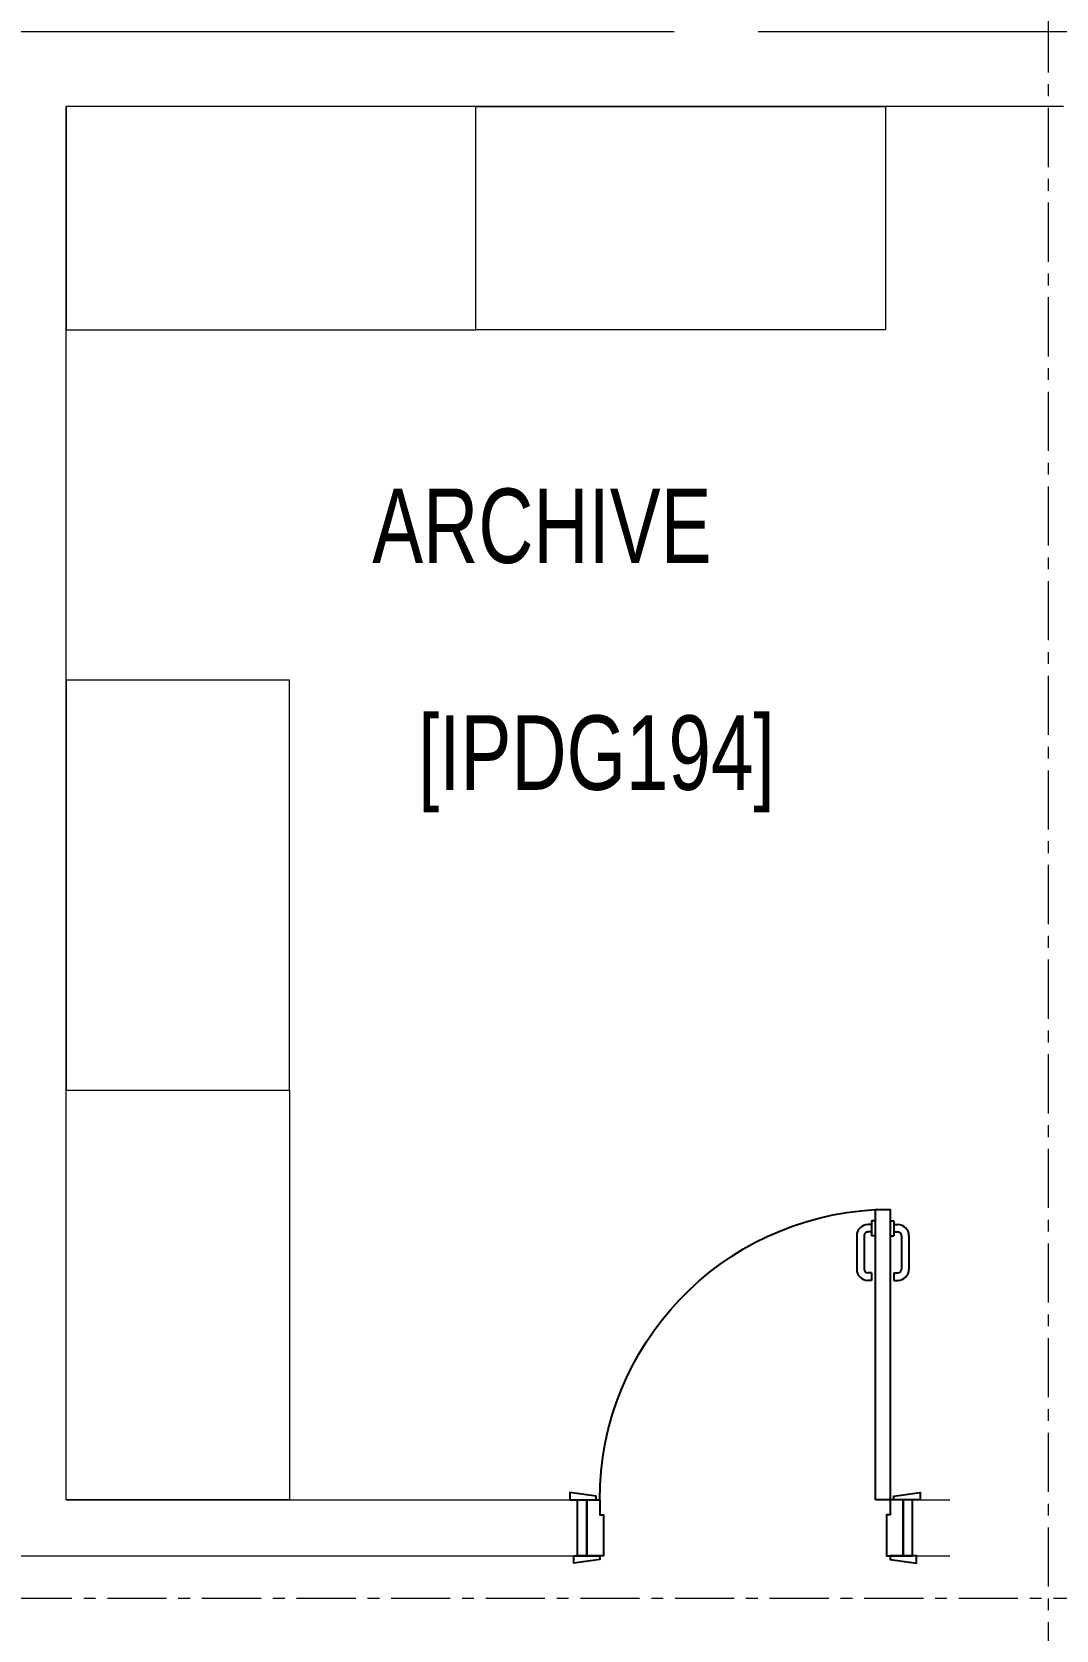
# Model space of a CAD drawing. Header units: millimetres. Extents: x 26027 to 581921, y 7230 to 233891.
# Drawn here: x 536219 to 538969, y 142261 to 146550 of the extents above; entities that cross this region are included whole.
import ezdxf

# ---------------------------------------------------------------- set-up
doc = ezdxf.new("R2010")
doc.units = ezdxf.units.MM
doc.header["$LTSCALE"] = 5
doc.linetypes.add('CENTER', pattern=[50.8, 31.75, -6.35, 6.35, -6.35])
for name, color, linetype, lineweight in [('72_EGR_BASE_TEXT', 7, 'Continuous', 5), ('Medical Equipment and Furniture', 163, 'Continuous', 0), ('Walls', 32, 'Continuous', 5)]:
    doc.layers.add(name, color=color, linetype=linetype, lineweight=lineweight)
for name, color, linetype in [('axes', 9, 'Continuous'), ('GE-ARCHITECTURAL_ELEMENTS', 8, 'Continuous'), ('GE-FURNITURE', 8, 'Continuous')]:
    doc.layers.add(name, color=color, linetype=linetype)
doc.layers.add('Wooden Joinery', color=7, linetype='Continuous', lineweight=5, true_color=0xffdcd1)
doc.styles.add('X3G_ENTITY_2587EA', font='swisscl.ttf', dxfattribs={"height": 200})

# ---------------------------------------------------------------- blocks, each defined once
blk = doc.blocks.new('A$C72370EFE')
at = {"layer": 'GE-ARCHITECTURAL_ELEMENTS'}
for p, q in [((-0.01, -0.04), (-0.02, -0.04)), ((-0.01, -0.03), (-0.01, -0.07)), ((0, -0.03), (-0.01, -0.03)), ((0.04, -0.03), (0.05, -0.03)), ((0.05, -0.03), (0.05, -0.07)), ((0.05, -0.04), (0.06, -0.04)), ((-0.05, -0.07), (-0.05, -0.16)), ((-0.03, -0.07), (-0.03, -0.16)), ((-0.01, -0.06), (-0.02, -0.06)), ((0, -0.07), (-0.01, -0.07)), ((0.04, -0.07), (0.05, -0.07)), ((0.05, -0.06), (0.06, -0.06)), ((0.07, -0.07), (0.07, -0.16)), ((0.09, -0.07), (0.09, -0.16)), ((-0.01, -0.17), (-0.02, -0.17)), ((-0.01, -0.17), (-0.01, -0.19)), ((0.05, -0.17), (0.06, -0.17)), ((0.05, -0.17), (0.05, -0.19)), ((-0.01, -0.19), (-0.02, -0.19)), ((0.05, -0.19), (0.06, -0.19))]:
    blk.add_line(p, q, dxfattribs=at)
for centre, radius, start, end in [((-0.02, -0.07), 0.03, 90, 180), ((0.06, -0.07), 0.03, 0, 90), ((-0.02, -0.07), 0.01, 90, 180), ((0.06, -0.07), 0.01, 0, 90), ((-0.02, -0.16), 0.03, 180, 270), ((-0.02, -0.16), 0.01, 180, 270), ((0.06, -0.16), 0.01, 270, 0), ((0.06, -0.16), 0.03, 270, 0)]:
    blk.add_arc(centre, radius, start, end, dxfattribs=at)
blk = doc.blocks.new('DR1')
at = {"layer": 'GE-FURNITURE', "elevation": 0}
for points in [[(1743402.9, 41721.9), (1743392.9, 41721.9), (1743382.9, 41791.9), (1743402.9, 41791.9)], [(1743552.9, 41731.9), (1743562.9, 41731.9), (1743572.9, 41801.9), (1743552.9, 41801.9)], [(1743552.9, 41681.9), (1744331.9, 41681.9), (1744331.9, 41721.9), (1743552.9, 41721.9)], [(1743402.9, 40941.9), (1743392.9, 40941.9), (1743382.9, 40871.9), (1743402.9, 40871.9)], [(1743552.9, 40931.9), (1743562.9, 40931.9), (1743572.9, 40861.9), (1743552.9, 40861.9)]]:
    blk.add_lwpolyline(points, close=True, dxfattribs=at)
for points in [[(1743552.9, 41756.9), (1743402.9, 41756.9), (1743402.9, 41781.9), (1743552.9, 41781.9), (1743552.9, 41756.9)], [(1743552.9, 41756.9), (1743552.9, 41721.9), (1743512.9, 41721.9), (1743512.9, 41711.9), (1743402.9, 41711.9), (1743402.9, 41756.9), (1743552.9, 41756.9)], [(1743552.9, 40906.9), (1743552.9, 40941.9), (1743512.9, 40941.9), (1743512.9, 40951.9), (1743402.9, 40951.9), (1743402.9, 40906.9), (1743552.9, 40906.9)], [(1743552.9, 40906.9), (1743402.9, 40906.9), (1743402.9, 40881.9), (1743552.9, 40881.9), (1743552.9, 40906.9)]]:
    blk.add_lwpolyline(points, dxfattribs=at)
at = {"layer": 'GE-FURNITURE'}
blk.add_arc((1743552.9, 41721.9, 0), 780, 270, 357.0603, dxfattribs=at)
at = {"layer": 'GE-FURNITURE', "xscale": -999.9999999998856, "yscale": 999.9999999998856, "zscale": 999.9999999998854, "rotation": 270}
blk.add_blockref('A$C72370EFE', (1744331.9, 41681.9, 0), dxfattribs=at)

msp = doc.modelspace()

# ---------------------------------------------------------------- linework, layer by layer
at = {"layer": 'axes', "linetype": 'CENTER', "lineweight": 0}
for p, q in [((538948.8, 120279.6, 0), (538948.8, 205820.3, 0)), ((581030.5, 142345.3, 2.4), (449113.3, 142345.3, 2.4))]:
    msp.add_line(p, q, dxfattribs=at)
at = {"layer": 'Medical Equipment and Furniture', "elevation": 0}
for points in [[(537411.1, 145750.3), (537411.1, 146350.3), (536311.1, 146350.3), (536311.1, 145750.3)], [(537411.1, 145750.3), (537411.1, 146350.3), (538511.1, 146350.3), (538511.1, 145750.3)], [(536311.1, 143710.3), (536911.1, 143710.3), (536911.1, 144810.3), (536311.1, 144810.3)], [(536311.1, 143710.3), (536911.1, 143710.3), (536911.1, 142610.3), (536311.1, 142610.3)]]:
    msp.add_lwpolyline(points, close=True, dxfattribs=at)
at = {"layer": 'Walls'}
for p, q in [((537943.8, 146550.3, 2200), (536161.1, 146550.3, 0)), ((539213.8, 146550.3), (538168.8, 146550.3, 0)), ((538988.8, 146350.3), (536311.1, 146350.3, 0)), ((536311.1, 142610.3, 0), (536311.1, 146350.3, 0)), ((536311.1, 142610.3, 0), (537683.8, 142610.3, 0)), ((537683.8, 142610.3, 0), (537683.8, 142460.3, 0)), ((538583.8, 142610.3, 0), (538683.8, 142610.3, 0)), ((538583.8, 142610.3, 0), (538583.8, 142460.3, 0)), ((532013.8, 142460.3, 0), (537683.8, 142460.3, 0)), ((538583.8, 142460.3, 0), (538683.8, 142460.3, 0))]:
    msp.add_line(p, q, dxfattribs=at)
at = {"layer": 'Wooden Joinery'}
for p, q in [((537663.8, 142630.3, 0), (537663.8, 142610.3, 0)), ((538603.8, 142630.3, 0), (538603.8, 142610.3, 0)), ((537673.8, 142440.3, 0), (537673.8, 142460.3, 0)), ((538593.8, 142440.3, 0), (538593.8, 142460.3, 0))]:
    msp.add_line(p, q, dxfattribs=at)

# ---------------------------------------------------------------- block references
at = {"layer": 'Wooden Joinery', "xscale": -1, "rotation": 270}
msp.add_blockref('DR1', (496801.8, -1600942.6, 0), dxfattribs=at)

# ---------------------------------------------------------------- texts
at = {"layer": '72_EGR_BASE_TEXT', "char_height": 200, "attachment_point": 2, "style": 'X3G_ENTITY_2587EA'}
for s, insert in [('ARCHIVE', (537588.5, 145324.8)), ('[IPDG194]', (537734.6, 144715.9))]:
    msp.add_mtext(s, dxfattribs=dict(at, insert=insert))

doc.saveas('drawing.dxf')
